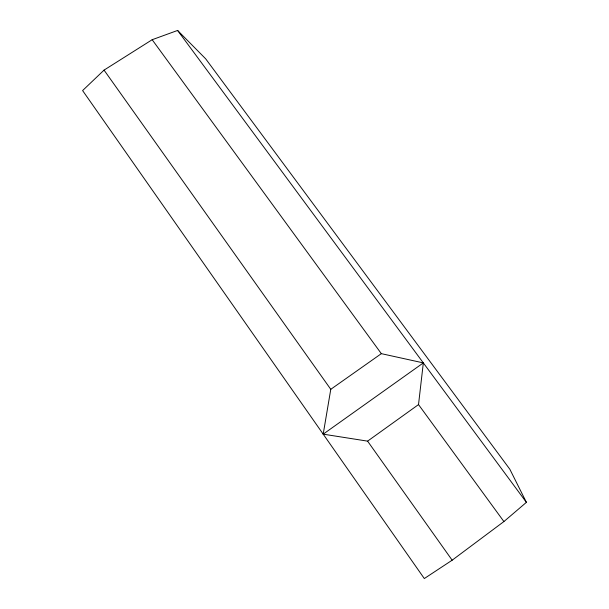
<?xml version="1.0" encoding="UTF-8"?>
<svg xmlns="http://www.w3.org/2000/svg" width="609" height="609" viewBox="0 0 609 609"><rect width="100%" height="100%" fill="white"/><g stroke="black" fill="none" stroke-linecap="round" stroke-linejoin="round"><path stroke-width="0.91" d="M503.902 521.555L418.52 404.589L423.331 362.903L381.341 353.654L152.166 39.714L104.055 70.111L82.603 90.574L424.313 578.55L452.16 560.196L503.902 521.555L526.397 502.349L509.84 469.234L205.682 58.829L177.6 30.45L152.166 39.714M418.52 404.589L367.592 441.144L323.196 434.156L330.778 389.311L104.055 70.111M323.196 434.156L423.331 362.903M330.778 389.311L381.341 353.654M177.6 30.45L526.397 502.349M367.592 441.144L452.16 560.196"/></g></svg>
